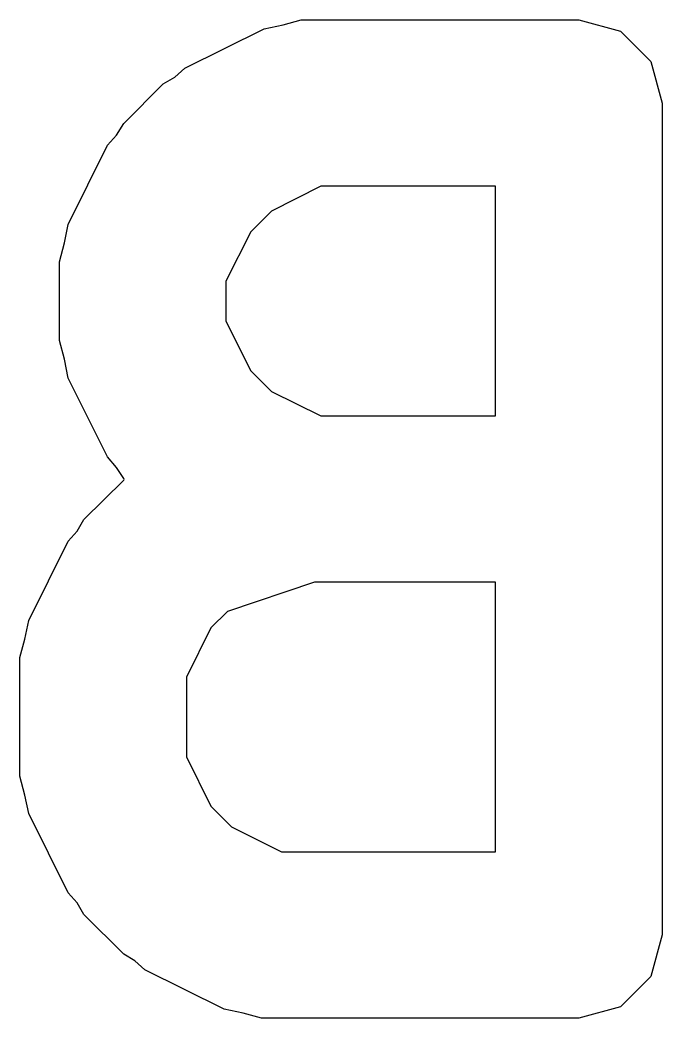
# Model space of a CAD drawing. Extents: x 102.4 to 200.2, y -128.1 to -62.9.
# Drawn here: x 110.886 to 112.043, y -128.094 to -126.294 of the extents above; entities that cross this region are included whole.
import ezdxf

# ---------------------------------------------------------------- set-up
doc = ezdxf.new("R2010")
doc.units = 0
doc.layers.add('BLACK', color=7, linetype='CONTINUOUS')

msp = doc.modelspace()

# ---------------------------------------------------------------- linework, layer by layer
at = {"layer": 'BLACK', "linetype": 'CONTINUOUS'}
for p, q in [((111.326, -126.31), (111.36, -126.303)), ((111.36, -126.303), (111.393, -126.294)), ((111.393, -126.294), (111.893, -126.294)), ((111.893, -126.294), (111.968, -126.314)), ((111.183, -126.381), (111.326, -126.31)), ((111.968, -126.314), (112.023, -126.369)), ((112.023, -126.369), (112.043, -126.444)), ((111.165, -126.397), (111.183, -126.381)), ((111.073, -126.481), (111.144, -126.409)), ((111.144, -126.409), (111.165, -126.397)), ((112.043, -126.444), (112.043, -127.944)), ((111.06, -126.502), (111.073, -126.481)), ((111.044, -126.52), (111.06, -126.502)), ((110.973, -126.663), (111.044, -126.52)), ((111.428, -126.594), (111.339, -126.639)), ((111.743, -126.594), (111.428, -126.594)), ((111.743, -127.008), (111.743, -126.594)), ((111.339, -126.639), (111.302, -126.676)), ((110.966, -126.696), (110.973, -126.663)), ((111.302, -126.676), (111.257, -126.765)), ((110.957, -126.73), (110.966, -126.696)), ((110.957, -126.872), (110.957, -126.73)), ((111.257, -126.765), (111.257, -126.837)), ((111.257, -126.837), (111.302, -126.927)), ((110.966, -126.906), (110.957, -126.872)), ((110.973, -126.94), (110.966, -126.906)), ((111.302, -126.927), (111.339, -126.964)), ((111.044, -127.082), (110.973, -126.94)), ((111.339, -126.964), (111.428, -127.008)), ((111.428, -127.008), (111.743, -127.008)), ((111.06, -127.101), (111.044, -127.082)), ((111.073, -127.121), (111.06, -127.101)), ((111.001, -127.195), (111.073, -127.124)), ((111.074, -127.123), (111.073, -127.121)), ((111.073, -127.124), (111.074, -127.123)), ((110.989, -127.216), (111.001, -127.195)), ((110.973, -127.234), (110.989, -127.216)), ((110.902, -127.377), (110.973, -127.234)), ((111.417, -127.308), (111.26, -127.361)), ((111.743, -127.308), (111.417, -127.308)), ((111.743, -127.794), (111.743, -127.308)), ((111.26, -127.361), (111.23, -127.39)), ((110.895, -127.411), (110.902, -127.377)), ((111.23, -127.39), (111.186, -127.479)), ((110.886, -127.444), (110.895, -127.411)), ((110.886, -127.658), (110.886, -127.444)), ((111.186, -127.479), (111.186, -127.623)), ((111.186, -127.623), (111.23, -127.712)), ((110.895, -127.692), (110.886, -127.658)), ((110.902, -127.725), (110.895, -127.692)), ((110.973, -127.868), (110.902, -127.725)), ((111.23, -127.712), (111.267, -127.749)), ((111.267, -127.749), (111.357, -127.794)), ((111.357, -127.794), (111.743, -127.794)), ((110.989, -127.886), (110.973, -127.868)), ((111.001, -127.907), (110.989, -127.886)), ((111.073, -127.979), (111.001, -127.907)), ((112.043, -127.944), (112.023, -128.019)), ((111.093, -127.991), (111.073, -127.979)), ((111.111, -128.007), (111.093, -127.991)), ((111.254, -128.078), (111.111, -128.007)), ((112.023, -128.019), (111.968, -128.074)), ((111.288, -128.085), (111.254, -128.078)), ((111.321, -128.094), (111.288, -128.085)), ((111.968, -128.074), (111.893, -128.094)), ((111.893, -128.094), (111.321, -128.094))]:
    msp.add_line(p, q, dxfattribs=at)

doc.saveas('drawing.dxf')
